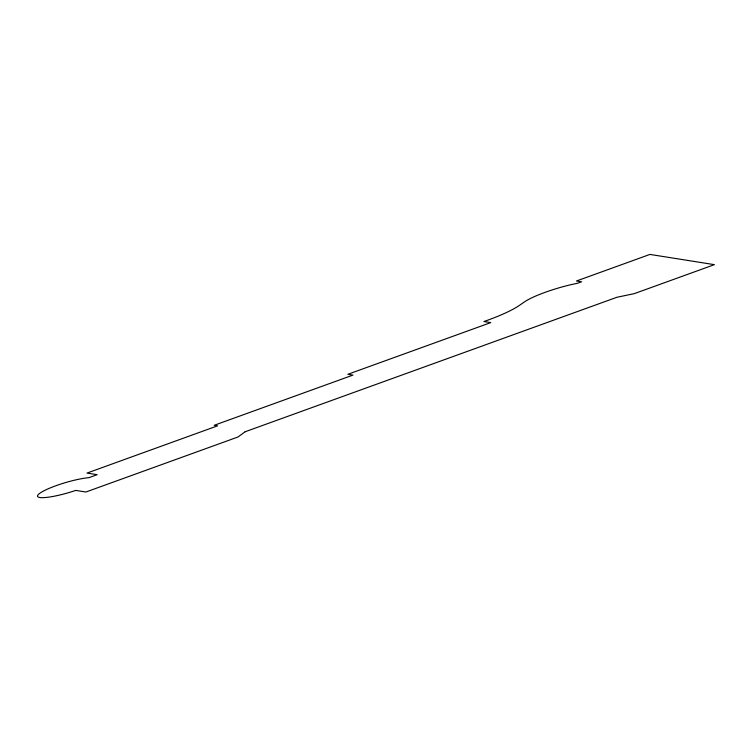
<?xml version="1.0" encoding="UTF-8"?>
<svg xmlns="http://www.w3.org/2000/svg" width="752" height="752" viewBox="0 0 752 752"><rect width="100%" height="100%" fill="white"/><g stroke="black" fill="none" stroke-linecap="round" stroke-linejoin="round"><path stroke-width="1.13" d="M245.133 431.761L237.98 436.997L85.878 492.024L75.708 490.407A30.926 5.264 -16.4 0 1 40.345 497.58A30.926 5.264 -16.4 0 1 50.563 487.785A30.926 5.264 -16.4 0 1 89.009 477.642L97.168 474.691L86.997 473.074L217.591 425.829L214.198 425.294L352.97 375.098L347.875 374.289L490.727 322.617L483.94 321.536A63.45 10.801 -16.4 0 0 519.181 305.538L524.398 301.937A41.031 6.984 -16.4 0 1 577.489 283.278L581.569 281.803L576.483 280.994L649.944 254.42L714.4 264.657L634.265 293.647L616.931 297.266L245.133 431.761"/></g></svg>
